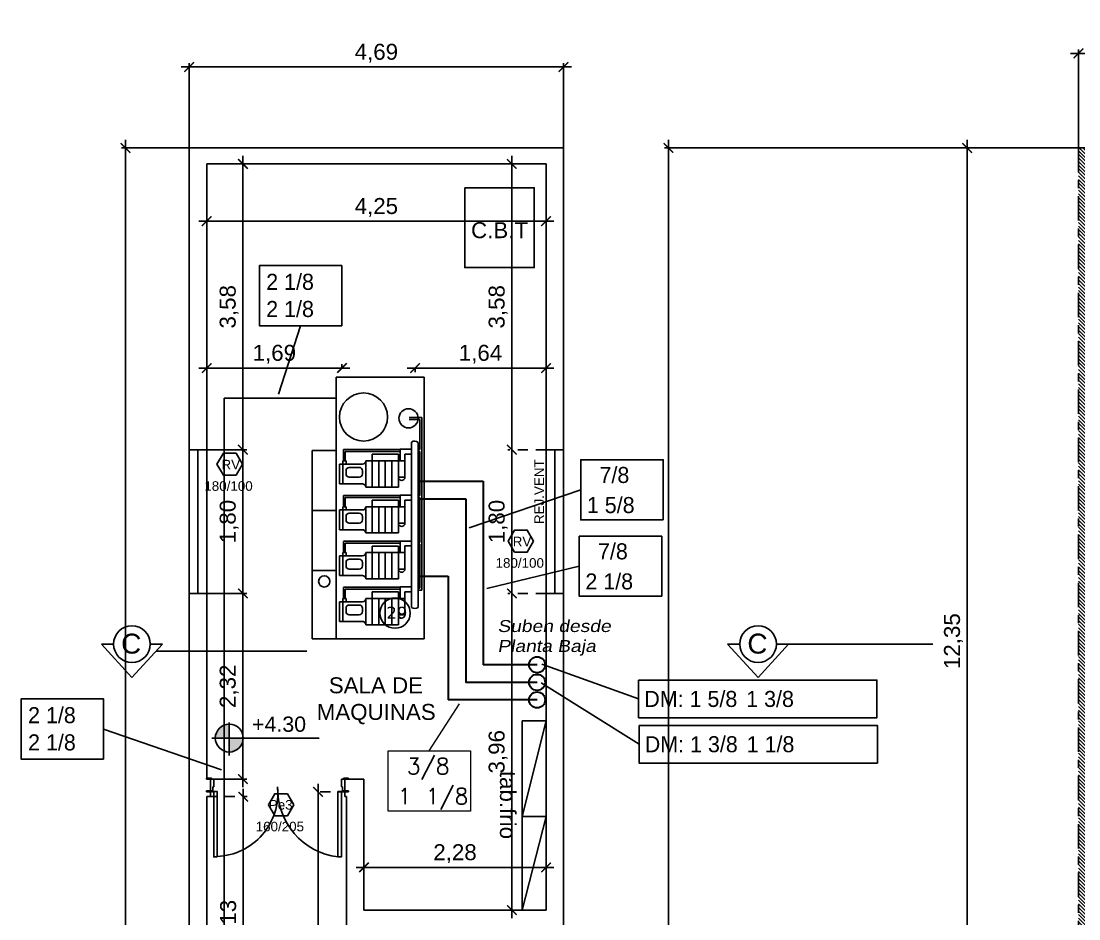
# Model space of a CAD drawing. Header units: metres. Extents: x 1166 to 1459, y -137 to 62.
# Drawn here: x 1248.58 to 1261.83, y -10.12 to 1.12 of the extents above; entities that cross this region are included whole.
import ezdxf

# ---------------------------------------------------------------- set-up
doc = ezdxf.new("R2010")
doc.units = ezdxf.units.M
doc.header["$LTSCALE"] = 0.508
doc.header["$PDMODE"] = 1
doc.header["$PDSIZE"] = -2
doc.linetypes.add('ACAD_ISO10W100', pattern=[18, 12, -3, 0, -3])
doc.linetypes.add('HIDDEN', pattern=[0.375, 0.25, -0.125])
doc.layers.get('0').update_dxf_attribs({"color": 9})
doc.layers.get('Defpoints').update_dxf_attribs({"color": 9})
for name, color, linetype in [('1-EJES', 9, 'ACAD_ISO10W100'), ('2-Corte', 9, 'Continuous'), ('2-Desig-Carp', 9, 'Continuous'), ('2-texto', 9, 'Continuous'), ('3-muros', 9, 'Continuous'), ('4-carpinterias', 9, 'Continuous'), ('7-equipamiento', 9, 'Continuous'), ('8-cotas-100', 9, 'Continuous'), ('8-NIVEL-1-50', 9, 'Continuous'), ('9-Hatch existente', 9, 'Continuous'), ('arq carpinterias', 9, 'Continuous'), ('IFA-CAÑOCOBRE', 44, 'Continuous'), ('IFA-Estructura Rack', 51, 'Continuous'), ('IFA-MEDIA 02', 40, 'Continuous'), ('IFA-TEXTOS', 70, 'Continuous'), ('IFA-TRINCHERAS', 70, 'Continuous')]:
    doc.layers.add(name, color=color, linetype=linetype)
for name, color, linetype, lineweight in [('IFA-BAJA 01', 164, 'Continuous', 30), ('IFA-BAJA 02', 164, 'Continuous', 0), ('IFA-MEDIA 01', 30, 'Continuous', 30)]:
    doc.layers.add(name, color=color, linetype=linetype, lineweight=lineweight)
doc.styles.add('ARIAL', font='arial.ttf', dxfattribs={"width": 1.15, "oblique": 10})
doc.styles.add('swiss', font='swissel.ttf')
doc.dimstyles.new('dim-100', dxfattribs={"dimtxt": 0.2, "dimasz": 0.12, "dimexe": 0.05, "dimexo": 0, "dimgap": 0.05, "dimtad": 1, "dimzin": 4, "dimtxsty": 'swiss', "dimblk": 'ARCHTICK', "dimcen": 0.5, "dimdle": 0.1, "dimclrd": 256, "dimclre": 252, "dimclrt": 256, "dimadec": 0, "dimazin": 0, "dimtfac": 1, "dimtix": 1, "dimtmove": 2, "dimatfit": 3, "dimldrblk": 'OPEN30', "dimfxl": 0.05, "dimtolj": 1, "dimtzin": 0, "dimarcsym": 0})

# ---------------------------------------------------------------- blocks, each defined once
blk = doc.blocks.new('_ARCHTICK')
at = {"color": 0, "linetype": 'ByBlock', "const_width": 0.15}
blk.add_lwpolyline([(-0.5, -0.5), (0.5, 0.5)], dxfattribs=at)
blk = doc.blocks.new('*D24')
at = {"layer": '8-cotas-100', "linetype": 'Continuous', "lineweight": -2, "transparency": 16777216}
blk.add_line((1261.724, 0.717), (1287.424, 0.717), dxfattribs=at)
at = {"layer": '8-cotas-100', "color": 252, "linetype": 'Continuous', "lineweight": -2, "transparency": 16777216}
for p, q in [((1261.824, -0.467), (1261.824, 0.767)), ((1287.324, -0.467), (1287.324, 0.767))]:
    blk.add_line(p, q, dxfattribs=at)
at = {"layer": 'Defpoints', "color": 0, "linetype": 'Continuous', "transparency": 16777216}
for p in [(1287.324, 0.717), (1261.824, -0.467), (1287.324, -0.467)]:
    blk.add_point(p, dxfattribs=at)
at = {"layer": '8-cotas-100', "linetype": 'Continuous', "lineweight": -2, "transparency": 16777216, "xscale": 0.12, "yscale": 0.12, "zscale": 0.12, "rotation": 180}
blk.add_blockref('_ARCHTICK', (1261.824, 0.717), dxfattribs=at)
at = {"layer": '8-cotas-100', "linetype": 'Continuous', "lineweight": -2, "transparency": 16777216, "xscale": 0.12, "yscale": 0.12, "zscale": 0.12}
blk.add_blockref('_ARCHTICK', (1287.324, 0.717), dxfattribs=at)
at = {"layer": '8-cotas-100', "linetype": 'Continuous', "lineweight": 0, "transparency": 16777216, "insert": (1274.574, 0.889), "char_height": 0.2, "attachment_point": 5, "style": 'swiss'}
blk.add_mtext('\\A1;25,50', dxfattribs=at)
blk = doc.blocks.new('_Open30')
at = {"color": 0, "linetype": 'ByBlock', "lineweight": -2}
for p, q in [((-1, 0.27), (0, 0)), ((0, 0), (-1, -0.27)), ((0, 0), (-1, 0))]:
    blk.add_line(p, q, dxfattribs=at)
blk = doc.blocks.new('*D25')
at = {"layer": '8-cotas-100', "linetype": 'Continuous', "lineweight": -2, "transparency": 16777216}
blk.add_line((1260.43, -0.367), (1260.43, -12.917), dxfattribs=at)
at = {"layer": '8-cotas-100', "color": 252, "linetype": 'Continuous', "lineweight": -2, "transparency": 16777216}
for p, q in [((1261.824, -0.467), (1260.38, -0.467)), ((1261.824, -12.817), (1260.38, -12.817))]:
    blk.add_line(p, q, dxfattribs=at)
at = {"layer": 'Defpoints', "color": 0, "linetype": 'Continuous', "transparency": 16777216}
for p in [(1261.824, -0.467), (1260.43, -12.817), (1261.824, -12.817)]:
    blk.add_point(p, dxfattribs=at)
at = {"layer": '8-cotas-100', "linetype": 'Continuous', "lineweight": -2, "transparency": 16777216, "xscale": 0.12, "yscale": 0.12, "zscale": 0.12}
for p, rotation in [((1260.43, -0.467), 90), ((1260.43, -12.817), 270)]:
    blk.add_blockref('_ARCHTICK', p, dxfattribs=dict(at, rotation=rotation))
at = {"layer": '8-cotas-100', "linetype": 'Continuous', "lineweight": 0, "transparency": 16777216, "insert": (1260.258, -6.642), "char_height": 0.2, "attachment_point": 5, "rotation": 90, "style": 'swiss'}
blk.add_mtext('\\A1;12,35', dxfattribs=at)
blk = doc.blocks.new('*D390')
at = {"layer": '8-cotas-100', "lineweight": -2, "transparency": 16777216}
blk.add_line((1256.688, -0.367), (1256.688, -38.017), dxfattribs=at)
at = {"layer": '8-cotas-100', "color": 252, "lineweight": -2, "transparency": 16777216}
for p, q in [((1261.824, -0.467), (1256.638, -0.467)), ((1258.744, -37.917), (1256.638, -37.917))]:
    blk.add_line(p, q, dxfattribs=at)
at = {"layer": 'Defpoints', "color": 0, "transparency": 16777216}
for p in [(1261.824, -0.467), (1256.688, -37.917), (1258.744, -37.917)]:
    blk.add_point(p, dxfattribs=at)
at = {"layer": '8-cotas-100', "lineweight": -2, "transparency": 16777216, "xscale": 0.12, "yscale": 0.12, "zscale": 0.12}
for p, rotation in [((1256.688, -0.467), 90), ((1256.688, -37.917), 270)]:
    blk.add_blockref('_ARCHTICK', p, dxfattribs=dict(at, rotation=rotation))
at = {"layer": '8-cotas-100', "transparency": 16777216, "insert": (1256.517, -19.192), "char_height": 0.2, "attachment_point": 5, "rotation": 90, "style": 'swiss'}
blk.add_mtext('\\A1;37,45', dxfattribs=at)
blk = doc.blocks.new('*D395')
at = {"layer": '8-cotas-100', "lineweight": -2, "transparency": 16777216}
blk.add_line((1249.887, -0.367), (1249.887, -38.017), dxfattribs=at)
at = {"layer": '8-cotas-100', "color": 252, "lineweight": -2, "transparency": 16777216}
for p, q in [((1250.684, -0.467), (1249.837, -0.467)), ((1250.684, -37.917), (1249.837, -37.917))]:
    blk.add_line(p, q, dxfattribs=at)
at = {"layer": 'Defpoints', "color": 0, "transparency": 16777216}
for p in [(1250.684, -0.467), (1249.887, -37.917), (1250.684, -37.917)]:
    blk.add_point(p, dxfattribs=at)
at = {"layer": '8-cotas-100', "lineweight": -2, "transparency": 16777216, "xscale": 0.12, "yscale": 0.12, "zscale": 0.12}
for p, rotation in [((1249.887, -0.467), 90), ((1249.887, -37.917), 270)]:
    blk.add_blockref('_ARCHTICK', p, dxfattribs=dict(at, rotation=rotation))
at = {"layer": '8-cotas-100', "transparency": 16777216, "insert": (1249.715, -19.192), "char_height": 0.2, "attachment_point": 5, "rotation": 90, "style": 'swiss'}
blk.add_mtext('\\A1;37,45', dxfattribs=at)
blk = doc.blocks.new('*D396')
at = {"layer": '8-cotas-100', "lineweight": -2, "transparency": 16777216}
blk.add_line((1250.584, 0.546), (1255.474, 0.546), dxfattribs=at)
at = {"layer": '8-cotas-100', "color": 252, "lineweight": -2, "transparency": 16777216}
for p, q in [((1250.684, -0.467), (1250.684, 0.596)), ((1255.374, -0.467), (1255.374, 0.596))]:
    blk.add_line(p, q, dxfattribs=at)
at = {"layer": 'Defpoints', "color": 0, "transparency": 16777216}
for p in [(1255.374, 0.546), (1250.684, -0.467), (1255.374, -0.467)]:
    blk.add_point(p, dxfattribs=at)
at = {"layer": '8-cotas-100', "lineweight": -2, "transparency": 16777216, "xscale": 0.12, "yscale": 0.12, "zscale": 0.12, "rotation": 180}
blk.add_blockref('_ARCHTICK', (1250.684, 0.546), dxfattribs=at)
at = {"layer": '8-cotas-100', "lineweight": -2, "transparency": 16777216, "xscale": 0.12, "yscale": 0.12, "zscale": 0.12}
blk.add_blockref('_ARCHTICK', (1255.374, 0.546), dxfattribs=at)
at = {"layer": '8-cotas-100', "transparency": 16777216, "insert": (1253.029, 0.718), "char_height": 0.2, "attachment_point": 5, "style": 'swiss'}
blk.add_mtext('\\A1;4,69', dxfattribs=at)
blk = doc.blocks.new('se 160')
at = {"layer": '4-carpinterias'}
for p, q in [((1312.994, -40.561), (1312.994, -40.531)), ((1313.144, -40.531), (1313.144, -40.573)), ((1313.044, -40.561), (1312.994, -40.561)), ((1313.044, -40.573), (1313.044, -40.561)), ((1313.144, -40.573), (1313.044, -40.573)), ((1313.044, -42.185), (1312.994, -42.185)), ((1312.994, -42.185), (1312.994, -42.215)), ((1312.994, -42.215), (1313.144, -42.215)), ((1313.144, -42.173), (1313.044, -42.173)), ((1313.044, -42.173), (1313.044, -42.185)), ((1313.144, -42.215), (1313.144, -42.173))]:
    blk.add_line(p, q, dxfattribs=at)
for points in [[(1312.994, -40.546), (1312.994, -40.485), (1312.984, -40.485), (1312.984, -40.546)], [(1313.144, -40.546), (1313.144, -40.485), (1313.154, -40.485), (1313.154, -40.546)], [(1312.168, -40.618), (1312.987, -40.618), (1312.987, -40.573), (1312.168, -40.573)], [(1312.168, -42.129), (1312.987, -42.129), (1312.987, -42.174), (1312.168, -42.174)], [(1312.994, -42.2), (1312.994, -42.261), (1312.984, -42.261), (1312.984, -42.2)], [(1313.144, -42.2), (1313.144, -42.261), (1313.154, -42.261), (1313.154, -42.2)]]:
    blk.add_lwpolyline(points, close=True, dxfattribs=at)
for centre in [(1312.987, -40.564), (1312.987, -42.183)]:
    blk.add_circle(centre, 0.006, dxfattribs=at)
blk.add_arc((1313.076, -40.577), 0.908, 179.7162, 180.2838, dxfattribs=at)
at = {"layer": '4-carpinterias', "color": 252}
for centre, radius, start, end in [((1312.968, -40.583), 0.794, 182.4997, 275.4834), ((1313.026, -42.237), 0.864, 88.793, 172.7842)]:
    blk.add_arc(centre, radius, start, end, dxfattribs=at)
blk = doc.blocks.new('*D466')
at = {"layer": '8-cotas-100', "lineweight": -2, "transparency": 16777216}
blk.add_line((1251.357, -0.567), (1251.357, -4.345), dxfattribs=at)
at = {"layer": '8-cotas-100', "color": 252, "lineweight": -2, "transparency": 16777216}
for p, q in [((1250.904, -0.667), (1251.407, -0.667)), ((1250.904, -4.245), (1251.407, -4.245))]:
    blk.add_line(p, q, dxfattribs=at)
at = {"layer": 'Defpoints', "color": 0, "transparency": 16777216}
for p in [(1250.904, -0.667), (1250.904, -4.245), (1251.357, -4.245)]:
    blk.add_point(p, dxfattribs=at)
at = {"layer": '8-cotas-100', "lineweight": -2, "transparency": 16777216, "xscale": 0.12, "yscale": 0.12, "zscale": 0.12}
for p, rotation in [((1251.357, -0.667), 90), ((1251.357, -4.245), 270)]:
    blk.add_blockref('_ARCHTICK', p, dxfattribs=dict(at, rotation=rotation))
at = {"layer": '8-cotas-100', "transparency": 16777216, "insert": (1251.185, -2.456), "char_height": 0.2, "attachment_point": 5, "rotation": 90, "style": 'swiss'}
blk.add_mtext('\\A1;3,58', dxfattribs=at)
blk = doc.blocks.new('*D467')
at = {"layer": '8-cotas-100', "lineweight": -2, "transparency": 16777216}
blk.add_line((1251.357, -4.145), (1251.357, -6.145), dxfattribs=at)
at = {"layer": '8-cotas-100', "color": 252, "lineweight": -2, "transparency": 16777216}
for p, q in [((1250.904, -4.245), (1251.407, -4.245)), ((1250.904, -6.045), (1251.407, -6.045))]:
    blk.add_line(p, q, dxfattribs=at)
at = {"layer": 'Defpoints', "color": 0, "transparency": 16777216}
for p in [(1250.904, -4.245), (1250.904, -6.045), (1251.357, -6.045)]:
    blk.add_point(p, dxfattribs=at)
at = {"layer": '8-cotas-100', "lineweight": -2, "transparency": 16777216, "xscale": 0.12, "yscale": 0.12, "zscale": 0.12}
for p, rotation in [((1251.357, -4.245), 90), ((1251.357, -6.045), 270)]:
    blk.add_blockref('_ARCHTICK', p, dxfattribs=dict(at, rotation=rotation))
at = {"layer": '8-cotas-100', "transparency": 16777216, "insert": (1251.185, -5.145), "char_height": 0.2, "attachment_point": 5, "rotation": 90, "style": 'swiss'}
blk.add_mtext('\\A1;1,80', dxfattribs=at)
blk = doc.blocks.new('*D468')
at = {"layer": '8-cotas-100', "lineweight": -2, "transparency": 16777216}
blk.add_line((1251.357, -5.945), (1251.357, -8.469), dxfattribs=at)
at = {"layer": '8-cotas-100', "color": 252, "lineweight": -2, "transparency": 16777216}
for p, q in [((1250.904, -6.045), (1251.407, -6.045)), ((1250.904, -8.369), (1251.407, -8.369))]:
    blk.add_line(p, q, dxfattribs=at)
at = {"layer": 'Defpoints', "color": 0, "transparency": 16777216}
for p in [(1250.904, -6.045), (1250.904, -8.369), (1251.357, -8.369)]:
    blk.add_point(p, dxfattribs=at)
at = {"layer": '8-cotas-100', "lineweight": -2, "transparency": 16777216, "xscale": 0.12, "yscale": 0.12, "zscale": 0.12}
for p, rotation in [((1251.357, -6.045), 90), ((1251.357, -8.369), 270)]:
    blk.add_blockref('_ARCHTICK', p, dxfattribs=dict(at, rotation=rotation))
at = {"layer": '8-cotas-100', "transparency": 16777216, "insert": (1251.185, -7.207), "char_height": 0.2, "attachment_point": 5, "rotation": 90, "style": 'swiss'}
blk.add_mtext('\\A1;2,32', dxfattribs=at)
blk = doc.blocks.new('*D469')
at = {"layer": '8-cotas-100', "color": 252, "lineweight": -2, "transparency": 16777216}
for p, q in [((1250.904, -0.667), (1250.904, -1.435)), ((1255.154, -0.667), (1255.154, -1.435))]:
    blk.add_line(p, q, dxfattribs=at)
at = {"layer": '8-cotas-100', "lineweight": -2, "transparency": 16777216}
blk.add_line((1250.804, -1.385), (1255.254, -1.385), dxfattribs=at)
at = {"layer": 'Defpoints', "color": 0, "transparency": 16777216}
for p in [(1250.904, -0.667), (1255.154, -0.667), (1255.154, -1.385)]:
    blk.add_point(p, dxfattribs=at)
at = {"layer": '8-cotas-100', "lineweight": -2, "transparency": 16777216, "xscale": 0.12, "yscale": 0.12, "zscale": 0.12, "rotation": 180}
blk.add_blockref('_ARCHTICK', (1250.904, -1.385), dxfattribs=at)
at = {"layer": '8-cotas-100', "lineweight": -2, "transparency": 16777216, "xscale": 0.12, "yscale": 0.12, "zscale": 0.12}
blk.add_blockref('_ARCHTICK', (1255.154, -1.385), dxfattribs=at)
at = {"layer": '8-cotas-100', "transparency": 16777216, "insert": (1253.029, -1.213), "char_height": 0.2, "attachment_point": 5, "style": 'swiss'}
blk.add_mtext('\\A1;4,25', dxfattribs=at)
blk = doc.blocks.new('*D476')
at = {"layer": '8-cotas-100', "lineweight": -2, "transparency": 16777216}
blk.add_line((1252.298, -8.429), (1252.298, -14.504), dxfattribs=at)
at = {"layer": '8-cotas-100', "color": 252, "linetype": 'HIDDEN', "lineweight": -2, "transparency": 16777216}
for p, q in [((1252.68, -8.529), (1252.248, -8.529)), ((1252.654, -14.404), (1252.248, -14.404))]:
    blk.add_line(p, q, dxfattribs=at)
at = {"layer": 'Defpoints', "color": 0, "transparency": 16777216}
for p in [(1252.68, -8.529), (1252.298, -14.404), (1252.654, -14.404)]:
    blk.add_point(p, dxfattribs=at)
at = {"layer": '8-cotas-100', "lineweight": -2, "transparency": 16777216, "xscale": 0.12, "yscale": 0.12, "zscale": 0.12}
for p, rotation in [((1252.298, -8.529), 90), ((1252.298, -14.404), 270)]:
    blk.add_blockref('_ARCHTICK', p, dxfattribs=dict(at, rotation=rotation))
at = {"layer": '8-cotas-100', "transparency": 16777216, "insert": (1252.126, -11.467), "char_height": 0.2, "attachment_point": 5, "rotation": 90, "style": 'swiss'}
blk.add_mtext('\\A1;5,88', dxfattribs=at)
blk = doc.blocks.new('*D498')
at = {"layer": '8-cotas-100', "color": 252, "linetype": 'HIDDEN', "lineweight": -2, "transparency": 16777216}
for p, q in [((1250.904, -8.589), (1251.412, -8.589)), ((1250.904, -11.717), (1251.412, -11.717))]:
    blk.add_line(p, q, dxfattribs=at)
at = {"layer": '8-cotas-100', "lineweight": -2, "transparency": 16777216}
blk.add_line((1251.362, -8.489), (1251.362, -11.817), dxfattribs=at)
at = {"layer": 'Defpoints', "color": 0, "transparency": 16777216}
for p in [(1250.904, -8.589), (1250.904, -11.717), (1251.362, -11.717)]:
    blk.add_point(p, dxfattribs=at)
at = {"layer": '8-cotas-100', "lineweight": -2, "transparency": 16777216, "xscale": 0.12, "yscale": 0.12, "zscale": 0.12}
for p, rotation in [((1251.362, -8.589), 90), ((1251.362, -11.717), 270)]:
    blk.add_blockref('_ARCHTICK', p, dxfattribs=dict(at, rotation=rotation))
at = {"layer": '8-cotas-100', "transparency": 16777216, "insert": (1251.19, -10.153), "char_height": 0.2, "attachment_point": 5, "rotation": 90, "style": 'swiss'}
blk.add_mtext('\\A1;3,13', dxfattribs=at)
blk = doc.blocks.new('*D531')
at = {"layer": '8-cotas-100', "lineweight": -2, "transparency": 16777216}
blk.add_line((1254.726, -0.567), (1254.726, -4.345), dxfattribs=at)
at = {"layer": '8-cotas-100', "color": 252, "linetype": 'HIDDEN', "lineweight": -2, "transparency": 16777216}
for p, q in [((1255.154, -0.667), (1254.676, -0.667)), ((1255.154, -4.245), (1254.676, -4.245))]:
    blk.add_line(p, q, dxfattribs=at)
at = {"layer": 'Defpoints', "color": 0, "transparency": 16777216}
for p in [(1255.154, -0.667), (1254.726, -4.245), (1255.154, -4.245)]:
    blk.add_point(p, dxfattribs=at)
at = {"layer": '8-cotas-100', "lineweight": -2, "transparency": 16777216, "xscale": 0.12, "yscale": 0.12, "zscale": 0.12}
for p, rotation in [((1254.726, -0.667), 90), ((1254.726, -4.245), 270)]:
    blk.add_blockref('_ARCHTICK', p, dxfattribs=dict(at, rotation=rotation))
at = {"layer": '8-cotas-100', "transparency": 16777216, "insert": (1254.554, -2.456), "char_height": 0.2, "attachment_point": 5, "rotation": 90, "style": 'swiss'}
blk.add_mtext('\\A1;3,58', dxfattribs=at)
blk = doc.blocks.new('*D532')
at = {"layer": '8-cotas-100', "lineweight": -2, "transparency": 16777216}
blk.add_line((1254.726, -4.145), (1254.726, -6.145), dxfattribs=at)
at = {"layer": '8-cotas-100', "color": 252, "linetype": 'HIDDEN', "lineweight": -2, "transparency": 16777216}
for p, q in [((1255.154, -4.245), (1254.676, -4.245)), ((1255.154, -6.045), (1254.676, -6.045))]:
    blk.add_line(p, q, dxfattribs=at)
at = {"layer": 'Defpoints', "color": 0, "transparency": 16777216}
for p in [(1255.154, -4.245), (1254.726, -6.045), (1255.154, -6.045)]:
    blk.add_point(p, dxfattribs=at)
at = {"layer": '8-cotas-100', "lineweight": -2, "transparency": 16777216, "xscale": 0.12, "yscale": 0.12, "zscale": 0.12}
for p, rotation in [((1254.726, -4.245), 90), ((1254.726, -6.045), 270)]:
    blk.add_blockref('_ARCHTICK', p, dxfattribs=dict(at, rotation=rotation))
at = {"layer": '8-cotas-100', "transparency": 16777216, "insert": (1254.554, -5.145), "char_height": 0.2, "attachment_point": 5, "rotation": 90, "style": 'swiss'}
blk.add_mtext('\\A1;1,80', dxfattribs=at)
blk = doc.blocks.new('*D533')
at = {"layer": '8-cotas-100', "lineweight": -2, "transparency": 16777216}
blk.add_line((1254.726, -5.945), (1254.726, -10.109), dxfattribs=at)
at = {"layer": '8-cotas-100', "color": 252, "linetype": 'HIDDEN', "lineweight": -2, "transparency": 16777216}
for p, q in [((1255.154, -6.045), (1254.676, -6.045)), ((1255.154, -10.009), (1254.676, -10.009))]:
    blk.add_line(p, q, dxfattribs=at)
at = {"layer": 'Defpoints', "color": 0, "transparency": 16777216}
for p in [(1255.154, -6.045), (1254.726, -10.009), (1255.154, -10.009)]:
    blk.add_point(p, dxfattribs=at)
at = {"layer": '8-cotas-100', "lineweight": -2, "transparency": 16777216, "xscale": 0.12, "yscale": 0.12, "zscale": 0.12}
for p, rotation in [((1254.726, -6.045), 90), ((1254.726, -10.009), 270)]:
    blk.add_blockref('_ARCHTICK', p, dxfattribs=dict(at, rotation=rotation))
at = {"layer": '8-cotas-100', "transparency": 16777216, "insert": (1254.554, -8.027), "char_height": 0.2, "attachment_point": 5, "rotation": 90, "style": 'swiss'}
blk.add_mtext('\\A1;3,96', dxfattribs=at)
blk = doc.blocks.new('*D534')
at = {"layer": '8-cotas-100', "lineweight": -2, "transparency": 16777216}
blk.add_line((1252.774, -9.474), (1255.254, -9.474), dxfattribs=at)
at = {"layer": '8-cotas-100', "color": 252, "linetype": 'HIDDEN', "lineweight": -2, "transparency": 16777216}
for p, q in [((1252.874, -10.009), (1252.874, -9.424)), ((1255.154, -10.009), (1255.154, -9.424))]:
    blk.add_line(p, q, dxfattribs=at)
at = {"layer": 'Defpoints', "color": 0, "transparency": 16777216}
for p in [(1255.154, -9.474), (1252.874, -10.009), (1255.154, -10.009)]:
    blk.add_point(p, dxfattribs=at)
at = {"layer": '8-cotas-100', "lineweight": -2, "transparency": 16777216, "xscale": 0.12, "yscale": 0.12, "zscale": 0.12, "rotation": 180}
blk.add_blockref('_ARCHTICK', (1252.874, -9.474), dxfattribs=at)
at = {"layer": '8-cotas-100', "lineweight": -2, "transparency": 16777216, "xscale": 0.12, "yscale": 0.12, "zscale": 0.12}
blk.add_blockref('_ARCHTICK', (1255.154, -9.474), dxfattribs=at)
at = {"layer": '8-cotas-100', "transparency": 16777216, "insert": (1254.014, -9.303), "char_height": 0.2, "attachment_point": 5, "style": 'swiss'}
blk.add_mtext('\\A1;2,28', dxfattribs=at)
blk = doc.blocks.new('*D545')
at = {"layer": '8-cotas-100', "color": 252, "linetype": 'HIDDEN', "lineweight": -2, "transparency": 16777216}
for p, q in [((1250.904, -3.223), (1250.904, -3.173)), ((1252.598, -3.223), (1252.598, -3.173))]:
    blk.add_line(p, q, dxfattribs=at)
at = {"layer": '8-cotas-100', "lineweight": -2, "transparency": 16777216}
blk.add_line((1252.698, -3.223), (1250.804, -3.223), dxfattribs=at)
at = {"layer": 'Defpoints', "color": 0, "transparency": 16777216}
for p in [(1250.904, -3.223), (1250.904, -3.223), (1252.598, -3.223)]:
    blk.add_point(p, dxfattribs=at)
at = {"layer": '8-cotas-100', "lineweight": -2, "transparency": 16777216, "xscale": 0.12, "yscale": 0.12, "zscale": 0.12, "rotation": 180}
blk.add_blockref('_ARCHTICK', (1250.904, -3.223), dxfattribs=at)
at = {"layer": '8-cotas-100', "lineweight": -2, "transparency": 16777216, "xscale": 0.12, "yscale": 0.12, "zscale": 0.12}
blk.add_blockref('_ARCHTICK', (1252.598, -3.223), dxfattribs=at)
at = {"layer": '8-cotas-100', "transparency": 16777216, "insert": (1251.751, -3.051), "char_height": 0.2, "attachment_point": 5, "style": 'swiss'}
blk.add_mtext('\\A1;1,69', dxfattribs=at)
blk = doc.blocks.new('*D546')
at = {"layer": '8-cotas-100', "color": 252, "linetype": 'HIDDEN', "lineweight": -2, "transparency": 16777216}
for p, q in [((1255.154, -3.223), (1255.154, -3.173)), ((1253.513, -3.223), (1253.513, -3.273))]:
    blk.add_line(p, q, dxfattribs=at)
at = {"layer": '8-cotas-100', "lineweight": -2, "transparency": 16777216}
blk.add_line((1253.413, -3.223), (1255.254, -3.223), dxfattribs=at)
at = {"layer": 'Defpoints', "color": 0, "transparency": 16777216}
for p in [(1253.513, -3.223), (1255.154, -3.223), (1255.154, -3.223)]:
    blk.add_point(p, dxfattribs=at)
at = {"layer": '8-cotas-100', "lineweight": -2, "transparency": 16777216, "xscale": 0.12, "yscale": 0.12, "zscale": 0.12, "rotation": 180}
blk.add_blockref('_ARCHTICK', (1253.513, -3.223), dxfattribs=at)
at = {"layer": '8-cotas-100', "lineweight": -2, "transparency": 16777216, "xscale": 0.12, "yscale": 0.12, "zscale": 0.12}
blk.add_blockref('_ARCHTICK', (1255.154, -3.223), dxfattribs=at)
at = {"layer": '8-cotas-100', "transparency": 16777216, "insert": (1254.333, -3.051), "char_height": 0.2, "attachment_point": 5, "style": 'swiss'}
blk.add_mtext('\\A1;1,64', dxfattribs=at)
blk = doc.blocks.new('NIVEL-1-100')
h = blk.add_hatch(color=256)
h.paths.add_polyline_path([(0, 0.155, 0.414214), (-0.155, 0), (0, 0)])
h.paths.add_polyline_path([(0.155, 0), (0, 0), (0, -0.155, 0.414214)])
for p, q in [((0, 0.174), (0, -0.192)), ((1, 0), (-0.194, 0))]:
    blk.add_line(p, q)
blk.add_circle((0, 0), 0.155)
at = {"style": 'swiss'}
blk.add_attdef('+00.00', (0.111, 0.07), '', height=0.17, dxfattribs=at)

msp = doc.modelspace()

# ---------------------------------------------------------------- hatches: boundary and pattern name
at = {"layer": '9-Hatch existente', "linetype": 'Continuous', "lineweight": 0}
h = msp.add_hatch(dxfattribs=at)
h.set_pattern_fill('ANSI31', color=256, scale=0.01, angle=-90)
h.paths.add_polyline_path([(1287.324, 12.133), (1287.524, 12.133), (1287.524, -0.607), (1287.524, -0.667), (1262.024, -0.667), (1262.085, -12.989), (1258.774, -12.989), (1258.774, -37.917), (1258.574, -37.917), (1258.574, -12.817), (1261.824, -12.817), (1261.824, -0.467), (1287.324, -0.467)])

# ---------------------------------------------------------------- linework, layer by layer
at = {"layer": '1-EJES', "linetype": 'ACAD_ISO10W100', "ltscale": 0.05}
for p, q in [((1287.324, -0.467), (1261.824, -0.467)), ((1261.824, -0.467), (1261.824, -12.817))]:
    msp.add_line(p, q, dxfattribs=at)
at = {"layer": '2-Corte'}
for p, q in [((1249.584, -6.679), (1249.967, -7.096)), ((1249.737, -6.679), (1249.584, -6.679)), ((1250.35, -6.679), (1249.967, -7.096)), ((1250.35, -6.679), (1250.197, -6.679)), ((1257.427, -6.679), (1257.81, -7.096)), ((1257.58, -6.679), (1257.427, -6.679)), ((1258.193, -6.679), (1257.81, -7.096)), ((1258.193, -6.679), (1258.04, -6.679)), ((1260.001, -6.679), (1258.117, -6.679)), ((1252.158, -6.769), (1250.273, -6.769))]:
    msp.add_line(p, q, dxfattribs=at)
for centre in [(1249.967, -6.679), (1257.81, -6.679)]:
    msp.add_circle(centre, 0.23, dxfattribs=at)
at = {"layer": '2-texto'}
msp.add_circle((1253.263, -6.291), 0.19, dxfattribs=at)
at = {"layer": '3-muros'}
for p, q in [((1250.684, -0.467), (1255.374, -0.467)), ((1250.684, -4.245), (1250.684, -0.467)), ((1255.374, -0.467), (1255.374, -4.245)), ((1250.904, -0.667), (1255.154, -0.667)), ((1250.904, -4.245), (1250.904, -0.667)), ((1255.154, -0.667), (1255.154, -4.245)), ((1250.684, -4.245), (1250.904, -4.245)), ((1255.154, -4.245), (1255.374, -4.245)), ((1250.684, -6.045), (1250.904, -6.045)), ((1250.684, -11.717), (1250.684, -6.045)), ((1250.904, -8.369), (1250.904, -6.045)), ((1255.154, -6.045), (1255.154, -10.009)), ((1255.374, -6.045), (1255.154, -6.045)), ((1255.374, -14.624), (1255.374, -6.045)), ((1250.95, -8.369), (1250.904, -8.369)), ((1250.95, -8.369), (1250.95, -8.589)), ((1252.874, -8.369), (1252.634, -8.369)), ((1252.634, -8.369), (1252.634, -8.589)), ((1252.874, -8.369), (1252.874, -10.009)), ((1250.904, -11.717), (1250.904, -8.589)), ((1250.95, -8.589), (1250.904, -8.589)), ((1252.654, -8.589), (1252.634, -8.589)), ((1252.654, -8.589), (1252.654, -10.229)), ((1255.154, -10.009), (1252.874, -10.009))]:
    msp.add_line(p, q, dxfattribs=at)
at = {"layer": '4-carpinterias'}
for p, q in [((1250.684, -4.245), (1250.684, -6.045)), ((1250.794, -6.045), (1250.794, -4.245)), ((1250.904, -6.045), (1250.904, -4.245)), ((1255.154, -6.045), (1255.154, -4.245)), ((1255.264, -4.245), (1255.264, -6.045)), ((1255.374, -4.245), (1255.374, -6.045))]:
    msp.add_line(p, q, dxfattribs=at)
at = {"layer": '7-equipamiento'}
for p, q in [((1254.854, -8.839), (1254.854, -7.639)), ((1255.154, -7.639), (1254.854, -8.839)), ((1255.154, -7.639), (1254.854, -7.639)), ((1255.154, -8.839), (1254.854, -8.839)), ((1254.854, -8.839), (1254.854, -10.009)), ((1255.154, -8.839), (1254.854, -10.009))]:
    msp.add_line(p, q, dxfattribs=at)
msp.add_lwpolyline([(1254.137, -0.966), (1254.137, -1.966), (1255.007, -1.966), (1255.007, -0.966)], close=True, dxfattribs=at)
at = {"layer": 'arq carpinterias'}
for points in [[(1251.351, -4.427), (1251.271, -4.289), (1251.112, -4.289), (1251.032, -4.427), (1251.112, -4.566), (1251.271, -4.566)], [(1254.999, -5.39), (1254.919, -5.252), (1254.76, -5.252), (1254.68, -5.39), (1254.76, -5.528), (1254.919, -5.528)], [(1251.994, -8.69), (1251.915, -8.552), (1251.755, -8.552), (1251.676, -8.69), (1251.755, -8.829), (1251.915, -8.829)]]:
    msp.add_lwpolyline(points, close=True, dxfattribs=at)
at = {"layer": 'IFA-BAJA 01'}
for p, q in [((1253.587, -5.828), (1253.928, -5.828)), ((1253.928, -5.828), (1253.928, -7.378)), ((1255.042, -7.378), (1253.928, -7.378))]:
    msp.add_line(p, q, dxfattribs=at)
msp.add_circle((1255.042, -7.378), 0.1, dxfattribs=at)
at = {"layer": 'IFA-BAJA 02'}
msp.add_line((1253.692, -8.017), (1254.069, -7.428), dxfattribs=at)
msp.add_lwpolyline([(1254.209, -8.769), (1253.176, -8.769), (1253.176, -8.017), (1254.209, -8.017)], close=True, dxfattribs=at)
at = {"layer": 'IFA-CAÑOCOBRE'}
for p, q in [((1252.08, -2.693), (1251.805, -3.55)), ((1252.526, -3.599), (1251.122, -3.599)), ((1251.122, -3.599), (1251.122, -14.84)), ((1253.597, -3.842), (1253.441, -3.842)), ((1253.597, -6.005), (1253.597, -3.842)), ((1253.573, -3.866), (1253.441, -3.866)), ((1253.573, -4.244), (1253.573, -3.866)), ((1253.469, -5.616), (1253.469, -4.149)), ((1253.551, -5.201), (1253.551, -4.155)), ((1253.551, -4.244), (1253.551, -4.155)), ((1252.616, -4.244), (1253.326, -4.244)), ((1252.616, -4.381), (1252.616, -4.244)), ((1252.64, -4.268), (1253.326, -4.269)), ((1252.64, -4.381), (1252.64, -4.268)), ((1253.469, -4.24), (1253.326, -4.24)), ((1253.326, -4.24), (1253.326, -4.384)), ((1253.387, -4.302), (1253.469, -4.302)), ((1253.387, -4.385), (1253.387, -4.303)), ((1253.551, -4.244), (1253.573, -4.244)), ((1253.551, -4.244), (1253.573, -4.244)), ((1253.551, -4.269), (1253.573, -4.269)), ((1253.551, -4.269), (1253.573, -4.269)), ((1253.573, -4.818), (1253.573, -4.269)), ((1252.616, -4.818), (1253.326, -4.818)), ((1252.616, -4.818), (1253.326, -4.818)), ((1252.616, -4.955), (1252.616, -4.818)), ((1252.616, -4.955), (1252.616, -4.818)), ((1252.64, -4.843), (1253.326, -4.843)), ((1252.64, -4.843), (1253.326, -4.843)), ((1252.64, -4.955), (1252.64, -4.843)), ((1253.469, -4.814), (1253.326, -4.814)), ((1253.326, -4.814), (1253.326, -4.958)), ((1253.387, -4.876), (1253.469, -4.876)), ((1253.387, -4.958), (1253.387, -4.876)), ((1253.551, -4.818), (1253.573, -4.818)), ((1253.551, -4.818), (1253.573, -4.818)), ((1253.551, -4.843), (1253.573, -4.843)), ((1253.551, -4.843), (1253.573, -4.843)), ((1253.573, -5.406), (1253.573, -4.843)), ((1253.551, -5.201), (1253.551, -6.22)), ((1252.616, -5.392), (1253.326, -5.392)), ((1252.616, -5.532), (1252.616, -5.395)), ((1252.64, -5.417), (1253.326, -5.417)), ((1252.64, -5.532), (1252.64, -5.417)), ((1253.469, -5.389), (1253.326, -5.389)), ((1253.326, -5.389), (1253.326, -5.532)), ((1253.551, -5.406), (1253.573, -5.406)), ((1253.551, -5.43), (1253.573, -5.43)), ((1253.573, -5.98), (1253.573, -5.43)), ((1253.387, -5.45), (1253.469, -5.45)), ((1253.387, -5.532), (1253.387, -5.45)), ((1253.469, -6.221), (1253.469, -5.45)), ((1253.551, -5.645), (1253.551, -5.615)), ((1252.616, -5.967), (1253.326, -5.967)), ((1252.616, -6.107), (1252.616, -5.97)), ((1252.64, -5.991), (1253.326, -5.991)), ((1252.64, -6.107), (1252.64, -5.991)), ((1253.469, -5.963), (1253.326, -5.963)), ((1253.326, -5.963), (1253.326, -6.106)), ((1253.387, -6.024), (1253.469, -6.024)), ((1253.387, -6.106), (1253.387, -6.024)), ((1253.469, -6.221), (1253.469, -6.024)), ((1253.551, -5.98), (1253.573, -5.98)), ((1253.551, -6.005), (1253.597, -6.005)), ((1253.551, -6.22), (1253.551, -6.189)), ((1249.612, -7.742), (1251.088, -8.254))]:
    msp.add_line(p, q, dxfattribs=at)
for points in [[(1252.596, -2.693), (1251.563, -2.693), (1251.563, -1.94), (1252.596, -1.94)], [(1249.612, -8.118), (1248.579, -8.118), (1248.579, -7.365), (1249.612, -7.365)]]:
    msp.add_lwpolyline(points, close=True, dxfattribs=at)
for centre, radius in [((1252.868, -3.836), 0.301), ((1253.432, -3.852), 0.12)]:
    msp.add_circle(centre, radius, dxfattribs=at)
for centre, radius, start, end in [((1253.506, -4.207), 0.0686, 48.8871, 122.5772), ((1253.509, -6.161), 0.0724, 236.1833, 305.3301)]:
    msp.add_arc(centre, radius, start, end, dxfattribs=at)
at = {"layer": 'IFA-Estructura Rack'}
for p, q in [((1252.526, -3.339), (1253.629, -3.339)), ((1252.526, -3.339), (1252.526, -5.404)), ((1253.629, -3.339), (1253.629, -6.612)), ((1252.526, -6.612), (1253.629, -6.612))]:
    msp.add_line(p, q, dxfattribs=at)
for points in [[(1252.226, -5.006), (1252.526, -5.006), (1252.526, -4.256), (1252.226, -4.256)], [(1252.226, -5.756), (1252.526, -5.756), (1252.526, -5.006), (1252.226, -5.006)], [(1252.226, -6.612), (1252.526, -6.612), (1252.526, -5.756), (1252.226, -5.756)]]:
    msp.add_lwpolyline(points, close=True, dxfattribs=at)
msp.add_circle((1252.376, -5.894), 0.0702, dxfattribs=at)
at = {"layer": 'IFA-MEDIA 01'}
for p, q in [((1253.587, -4.641), (1254.368, -4.641)), ((1254.368, -4.641), (1254.368, -6.938)), ((1253.587, -4.861), (1254.148, -4.861)), ((1254.148, -4.861), (1254.148, -7.158)), ((1255.042, -6.938), (1254.368, -6.938)), ((1255.042, -7.158), (1254.148, -7.158))]:
    msp.add_line(p, q, dxfattribs=at)
for centre in [(1255.042, -6.938), (1255.042, -7.158)]:
    msp.add_circle(centre, 0.1, dxfattribs=at)
at = {"layer": 'IFA-MEDIA 02'}
for p, q in [((1255.59, -4.749), (1254.19, -5.225)), ((1255.571, -5.704), (1254.412, -5.985)), ((1256.313, -7.366), (1255.101, -6.932)), ((1256.319, -7.933), (1255.095, -7.166))]:
    msp.add_line(p, q, dxfattribs=at)
for points in [[(1256.622, -5.125), (1255.59, -5.125), (1255.59, -4.372), (1256.622, -4.372)], [(1256.604, -6.08), (1255.571, -6.08), (1255.571, -5.328), (1256.604, -5.328)]]:
    msp.add_lwpolyline(points, close=True, dxfattribs=at)
at = {"layer": 'IFA-MEDIA 02', "ltscale": 2}
for points in [[(1256.313, -7.13), (1259.299, -7.13), (1259.299, -7.602), (1256.313, -7.602)], [(1256.319, -7.697), (1259.305, -7.697), (1259.305, -8.168), (1256.319, -8.168)]]:
    msp.add_lwpolyline(points, close=True, dxfattribs=at)
at = {"layer": 'IFA-TRINCHERAS'}
for p, q in [((1253.305, -4.303), (1252.977, -4.303)), ((1252.977, -4.303), (1252.977, -4.385)), ((1253.305, -4.385), (1253.305, -4.303)), ((1253.305, -4.385), (1253.305, -4.303)), ((1252.567, -4.672), (1252.567, -4.426)), ((1252.854, -4.426), (1252.567, -4.426)), ((1252.608, -4.385), (1252.608, -4.426)), ((1252.649, -4.385), (1252.608, -4.385)), ((1252.608, -4.672), (1252.608, -4.426)), ((1252.649, -4.426), (1252.649, -4.385)), ((1252.813, -4.467), (1252.69, -4.467)), ((1252.895, -4.385), (1252.895, -4.713)), ((1252.895, -4.631), (1252.895, -4.385)), ((1252.895, -4.385), (1253.387, -4.385)), ((1252.895, -4.467), (1252.895, -4.521)), ((1252.977, -4.713), (1252.977, -4.385)), ((1253.059, -4.713), (1253.059, -4.385)), ((1253.141, -4.713), (1253.141, -4.385)), ((1253.223, -4.713), (1253.223, -4.385)), ((1253.305, -4.59), (1253.305, -4.385)), ((1253.387, -4.385), (1253.387, -4.59)), ((1252.649, -4.508), (1252.649, -4.549)), ((1252.69, -4.59), (1252.813, -4.59)), ((1252.854, -4.549), (1252.854, -4.508)), ((1253.387, -4.59), (1253.305, -4.59)), ((1253.305, -4.713), (1253.305, -4.59)), ((1252.854, -4.672), (1252.567, -4.672)), ((1253.305, -4.713), (1252.895, -4.713)), ((1252.977, -4.877), (1252.977, -4.959)), ((1253.305, -4.877), (1252.977, -4.877)), ((1253.305, -4.959), (1253.305, -4.877)), ((1253.305, -4.959), (1253.305, -4.877)), ((1252.854, -5), (1252.567, -5)), ((1252.567, -5.247), (1252.567, -5)), ((1252.649, -4.959), (1252.608, -4.959)), ((1252.608, -4.959), (1252.608, -5)), ((1252.608, -5.247), (1252.608, -5)), ((1252.649, -5), (1252.649, -4.959)), ((1252.895, -4.959), (1253.387, -4.959)), ((1252.895, -4.959), (1252.895, -5.288)), ((1252.895, -5.206), (1252.895, -4.959)), ((1252.977, -5.288), (1252.977, -4.959)), ((1253.059, -5.288), (1253.059, -4.959)), ((1253.141, -5.288), (1253.141, -4.959)), ((1253.223, -5.288), (1253.223, -4.959)), ((1253.305, -5.165), (1253.305, -4.959)), ((1253.387, -4.959), (1253.387, -5.165)), ((1252.649, -5.082), (1252.649, -5.124)), ((1252.813, -5.041), (1252.69, -5.041)), ((1252.69, -5.165), (1252.813, -5.165)), ((1252.854, -5.124), (1252.854, -5.082)), ((1252.895, -5.041), (1252.895, -5.095)), ((1253.387, -5.165), (1253.305, -5.165)), ((1253.305, -5.288), (1253.305, -5.165)), ((1252.854, -5.247), (1252.567, -5.247)), ((1253.305, -5.288), (1252.895, -5.288)), ((1252.608, -5.534), (1252.608, -5.575)), ((1252.649, -5.534), (1252.608, -5.534)), ((1252.649, -5.575), (1252.649, -5.534)), ((1252.895, -5.534), (1253.387, -5.534)), ((1252.895, -5.534), (1252.895, -5.862)), ((1252.895, -5.78), (1252.895, -5.534)), ((1253.305, -5.452), (1252.977, -5.452)), ((1252.977, -5.452), (1252.977, -5.534)), ((1252.977, -5.862), (1252.977, -5.534)), ((1253.059, -5.862), (1253.059, -5.534)), ((1253.141, -5.862), (1253.141, -5.534)), ((1253.223, -5.862), (1253.223, -5.534)), ((1253.305, -5.534), (1253.305, -5.452)), ((1253.305, -5.739), (1253.305, -5.534)), ((1253.387, -5.534), (1253.387, -5.739)), ((1252.854, -5.575), (1252.567, -5.575)), ((1252.567, -5.821), (1252.567, -5.575)), ((1252.608, -5.821), (1252.608, -5.575)), ((1252.649, -5.657), (1252.649, -5.698)), ((1252.813, -5.616), (1252.69, -5.616)), ((1252.854, -5.698), (1252.854, -5.657)), ((1252.895, -5.616), (1252.895, -5.669)), ((1252.854, -5.821), (1252.567, -5.821)), ((1252.69, -5.739), (1252.813, -5.739)), ((1253.387, -5.739), (1253.305, -5.739)), ((1253.305, -5.862), (1253.305, -5.739)), ((1253.305, -5.862), (1252.895, -5.862)), ((1253.305, -6.026), (1252.977, -6.026)), ((1252.977, -6.026), (1252.977, -6.108)), ((1253.305, -6.108), (1253.305, -6.026)), ((1252.854, -6.149), (1252.567, -6.149)), ((1252.567, -6.395), (1252.567, -6.149)), ((1252.608, -6.108), (1252.608, -6.149)), ((1252.649, -6.108), (1252.608, -6.108)), ((1252.608, -6.395), (1252.608, -6.149)), ((1252.649, -6.149), (1252.649, -6.108)), ((1252.813, -6.19), (1252.69, -6.19)), ((1252.895, -6.108), (1253.387, -6.108)), ((1252.895, -6.108), (1252.895, -6.436)), ((1252.895, -6.354), (1252.895, -6.108)), ((1252.895, -6.19), (1252.895, -6.244)), ((1252.977, -6.436), (1252.977, -6.108)), ((1253.059, -6.436), (1253.059, -6.108)), ((1253.141, -6.436), (1253.141, -6.108)), ((1253.223, -6.436), (1253.223, -6.108)), ((1253.305, -6.313), (1253.305, -6.108)), ((1253.387, -6.108), (1253.387, -6.313)), ((1252.649, -6.231), (1252.649, -6.272)), ((1252.69, -6.313), (1252.813, -6.313)), ((1252.854, -6.272), (1252.854, -6.231)), ((1253.387, -6.313), (1253.305, -6.313)), ((1253.305, -6.436), (1253.305, -6.313)), ((1252.854, -6.395), (1252.567, -6.395)), ((1253.305, -6.436), (1252.895, -6.436))]:
    msp.add_line(p, q, dxfattribs=at)
for centre, start, end in [((1252.69, -4.508), 89.9976, 179.9976), ((1252.813, -4.508), 359.9976, 89.9976), ((1252.854, -4.385), 269.9976, 359.9976), ((1252.69, -4.549), 179.9976, 269.9976), ((1252.813, -4.549), 269.9976, 359.9976), ((1253.346, -4.59), 179.9976, 359.9976), ((1252.854, -4.713), 359.9976, 89.9976), ((1252.854, -4.959), 269.9976, 359.9976), ((1252.69, -5.082), 89.9976, 179.9976), ((1252.69, -5.124), 179.9976, 269.9976), ((1252.813, -5.082), 359.9976, 89.9976), ((1252.813, -5.124), 269.9976, 359.9976), ((1253.346, -5.165), 179.9976, 359.9976), ((1252.854, -5.288), 359.9976, 89.9976), ((1252.854, -5.534), 269.9976, 359.9976), ((1252.69, -5.657), 89.9976, 179.9976), ((1252.813, -5.657), 359.9976, 89.9976), ((1252.69, -5.698), 179.9976, 269.9976), ((1252.813, -5.698), 269.9976, 359.9976), ((1252.854, -5.862), 359.9976, 89.9976), ((1253.346, -5.739), 179.9976, 359.9976), ((1252.69, -6.231), 89.9976, 179.9976), ((1252.813, -6.231), 359.9976, 89.9976), ((1252.854, -6.108), 269.9976, 359.9976), ((1252.69, -6.272), 179.9976, 269.9976), ((1252.813, -6.272), 269.9976, 359.9976), ((1253.346, -6.313), 179.9976, 359.9976), ((1252.854, -6.436), 359.9976, 89.9976)]:
    msp.add_arc(centre, 0.041, start, end, dxfattribs=at)

# ---------------------------------------------------------------- block references
at = {"layer": '3-muros', "linetype": 'Continuous', "lineweight": 0, "rotation": 90}
msp.add_blockref('se 160', (1210.418, -1321.512), dxfattribs=at)
at = {"layer": '8-NIVEL-1-50'}
ref = msp.add_blockref('NIVEL-1-100', (1251.186, -7.856), dxfattribs=dict(at, xscale=1.125, yscale=1.125, zscale=1.125))
ref.add_attrib('+00.00', '+4.30', (1251.472, -7.777), dxfattribs={"layer": '0', "height": 0.1913, "style": 'swiss'})

# ---------------------------------------------------------------- texts
at = {"layer": '2-Corte', "extrusion": (0, 0, -1), "char_height": 0.25, "width": 1.27676, "attachment_point": 7, "text_direction": (1, 0, 0), "style": 'swiss'}
for insert in [(1249.832, -6.544), (1257.676, -6.544)]:
    msp.add_mtext('C', dxfattribs=dict(at, insert=insert))
at = {"layer": '2-Desig-Carp', "insert": (1255.008, -4.366), "char_height": 0.12, "width": 5.11385, "attachment_point": 3, "rotation": 90, "style": 'swiss'}
msp.add_mtext('{\\fArial|b0|i0|c0|p34;REJ.VENT}', dxfattribs=at)
at = {"layer": '2-Desig-Carp', "char_height": 0.12, "width": 5.11385, "attachment_point": 3, "style": 'swiss'}
for s, insert in [('RV', (1251.322, -4.372)), ('\\pi-0.36,l0.48,t0.48;{\\fArial|b0|i0|c0|p34;180/100}', (1251.48, -4.64)), ('RV', (1254.97, -5.335)), ('\\pi-0.36,l0.48,t0.48;{\\fArial|b0|i0|c0|p34;180/100}', (1255.128, -5.603)), ('Pe3', (1251.98, -8.631)), ('\\pi-0.36,l0.48,t0.48;{\\fArial|b0|i0|c0|p34;160/205}', (1252.123, -8.903))]:
    msp.add_mtext(s, dxfattribs=dict(at, insert=insert))
at = {"layer": '2-texto', "style": 'swiss'}
msp.add_text('C.B.T', height=0.2, dxfattribs=at).set_placement((1254.215, -1.597))
msp.add_text('tab.frio', height=0.2, rotation=270, dxfattribs=at).set_placement((1254.577, -8.266))
for s, insert, char_height, width, attachment_point in [('{\\fVerdana|b0|i0|c0|p34;29}', (1253.155, -6.364), 0.15, 0.29475, 7), ('\\pi0.60828;{\\fArial|b0|i0|c0|p34;SALA DE \\P\\pi0.45712;MAQUINAS}', (1251.825, -7.095), 0.2, 2.36921, 1)]:
    msp.add_mtext(s, dxfattribs=dict(at, insert=insert, char_height=char_height, width=width, attachment_point=attachment_point))
at = {"layer": 'IFA-BAJA 02', "char_height": 0.20101, "width": 1.0497, "attachment_point": 1}
for s, insert in [('{\\Ftxt.shx|c0;3/8}', (1253.411, -8.106)), ('{\\Ftxt.shx|c0;1 1/8}', (1253.296, -8.483))]:
    msp.add_mtext(s, dxfattribs=dict(at, insert=insert))
at = {"layer": 'IFA-CAÑOCOBRE', "char_height": 0.20101, "width": 1.0497, "attachment_point": 1}
for insert in [(1251.649, -2.043), (1251.649, -2.383), (1248.666, -7.468), (1248.666, -7.809)]:
    msp.add_mtext('{\\Ftxt|c0;2 1/8}', dxfattribs=dict(at, insert=insert))
at = {"layer": 'IFA-MEDIA 02', "width": 1.0497, "attachment_point": 1}
for s, insert, char_height in [('{\\Ftxt|c0;7/8}', (1255.824, -4.461), 0.20101), ('1 5/8', (1255.666, -4.838), 0.201), ('{\\Ftxt|c0;7/8}', (1255.805, -5.417), 0.20101), ('{\\Ftxt|c0;2 1/8}', (1255.647, -5.794), 0.20101)]:
    msp.add_mtext(s, dxfattribs=dict(at, insert=insert, char_height=char_height))
at = {"layer": 'IFA-MEDIA 02', "ltscale": 2, "char_height": 0.20101, "width": 3.23248, "attachment_point": 1}
for s, insert in [('{\\Ftxt|c0;DM: 1 5/8\\H0.7462x;  \\H1.3401x;1 3/8}', (1256.385, -7.265)), ('DM: 1 3/8{\\H0.7462x;  \\H1.3401x;1 1/8}', (1256.391, -7.832))]:
    msp.add_mtext(s, dxfattribs=dict(at, insert=insert))
at = {"layer": 'IFA-TEXTOS', "color": 70, "insert": (1254.546, -6.378), "char_height": 0.15, "width": 2.04242, "attachment_point": 1, "style": 'ARIAL'}
msp.add_mtext('Suben desde \\PPlanta Baja', dxfattribs=at)

# ---------------------------------------------------------------- dimensions: what is measured, and where the dimension line sits
at = {"layer": '8-cotas-100', "linetype": 'Continuous', "lineweight": 0}
dim = msp.add_linear_dim(base=(1287.324, 0.717), p1=(1261.824, -0.467), p2=(1287.324, -0.467), dimstyle='dim-100', dxfattribs=at)
dim.commit()
dim.dimension.update_dxf_attribs({"geometry": '*D24', "text_midpoint": (1274.574, 0.889)})
at = {"layer": '8-cotas-100'}
for base, p1, p2, picture, middle in [((1255.374, 0.546), (1250.684, -0.467), (1255.374, -0.467), '*D396', (1253.029, 0.718)), ((1255.154, -1.385), (1250.904, -0.667), (1255.154, -0.667), '*D469', (1253.029, -1.213)), ((1250.904, -3.223), (1252.598, -3.223), (1250.904, -3.223), '*D545', (1251.751, -3.051)), ((1255.154, -3.223), (1253.513, -3.223), (1255.154, -3.223), '*D546', (1254.333, -3.051)), ((1255.154, -9.474), (1252.874, -10.009), (1255.154, -10.009), '*D534', (1254.014, -9.303))]:
    dim = msp.add_linear_dim(base=base, p1=p1, p2=p2, dimstyle='dim-100', dxfattribs=at)
    dim.commit()
    dim.dimension.update_dxf_attribs({"geometry": picture, "text_midpoint": middle})
for base, p1, p2, picture, middle in [((1249.887, -37.917), (1250.684, -0.467), (1250.684, -37.917), '*D395', (1249.715, -19.192)), ((1256.688, -37.917), (1261.824, -0.467), (1258.744, -37.917), '*D390', (1256.517, -19.192)), ((1251.357, -4.245), (1250.904, -0.667), (1250.904, -4.245), '*D466', (1251.185, -2.456)), ((1254.726, -4.245), (1255.154, -0.667), (1255.154, -4.245), '*D531', (1254.554, -2.456)), ((1251.357, -6.045), (1250.904, -4.245), (1250.904, -6.045), '*D467', (1251.185, -5.145)), ((1254.726, -6.045), (1255.154, -4.245), (1255.154, -6.045), '*D532', (1254.554, -5.145)), ((1251.357, -8.369), (1250.904, -6.045), (1250.904, -8.369), '*D468', (1251.185, -7.207)), ((1254.726, -10.009), (1255.154, -6.045), (1255.154, -10.009), '*D533', (1254.554, -8.027)), ((1252.2977, -14.4045), (1252.6796, -8.5286), (1252.6539, -14.4045), '*D476', (1252.1261, -11.4665)), ((1251.362, -11.717), (1250.904, -8.589), (1250.904, -11.717), '*D498', (1251.19, -10.153))]:
    dim = msp.add_linear_dim(base=base, p1=p1, p2=p2, angle=90, dimstyle='dim-100', dxfattribs=at)
    dim.commit()
    dim.dimension.update_dxf_attribs({"geometry": picture, "text_midpoint": middle})
at = {"layer": '8-cotas-100', "linetype": 'Continuous', "lineweight": 0}
dim = msp.add_linear_dim(base=(1260.43, -12.817), p1=(1261.824, -0.467), p2=(1261.824, -12.817), angle=90, dimstyle='dim-100', dxfattribs=at)
dim.commit()
dim.dimension.update_dxf_attribs({"geometry": '*D25', "text_midpoint": (1260.258, -6.642)})

doc.saveas('drawing.dxf')
